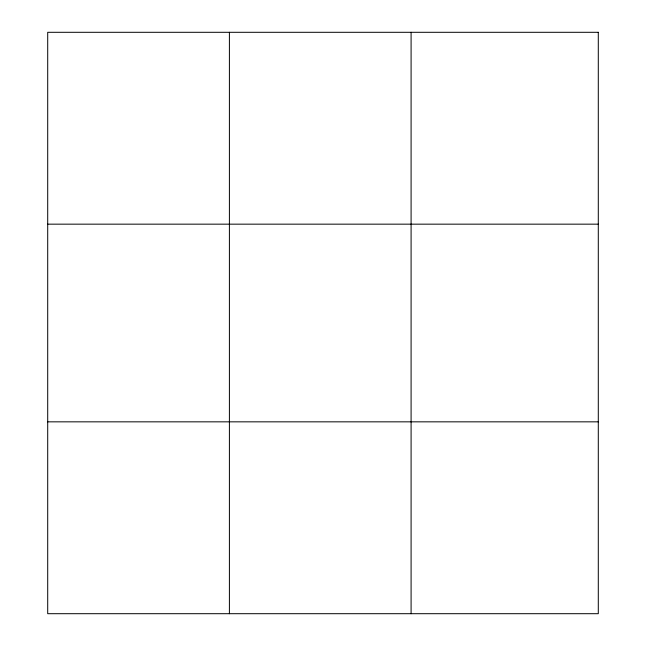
<?xml version="1.0" encoding="UTF-8"?>
<svg xmlns="http://www.w3.org/2000/svg" width="646" height="646" viewBox="0 0 646 646"><rect width="100%" height="100%" fill="white"/><g stroke="black" fill="none" stroke-linecap="round" stroke-linejoin="round"><path stroke-width="0.97" d="M229.403 32.3L229.403 613.7M411.09 32.3L411.09 613.7M47.707 224.162L598.293 224.162M47.707 421.838L598.293 421.838M598.293 32.3L598.293 613.7L47.707 613.7L47.707 32.3L598.293 32.3"/></g></svg>
